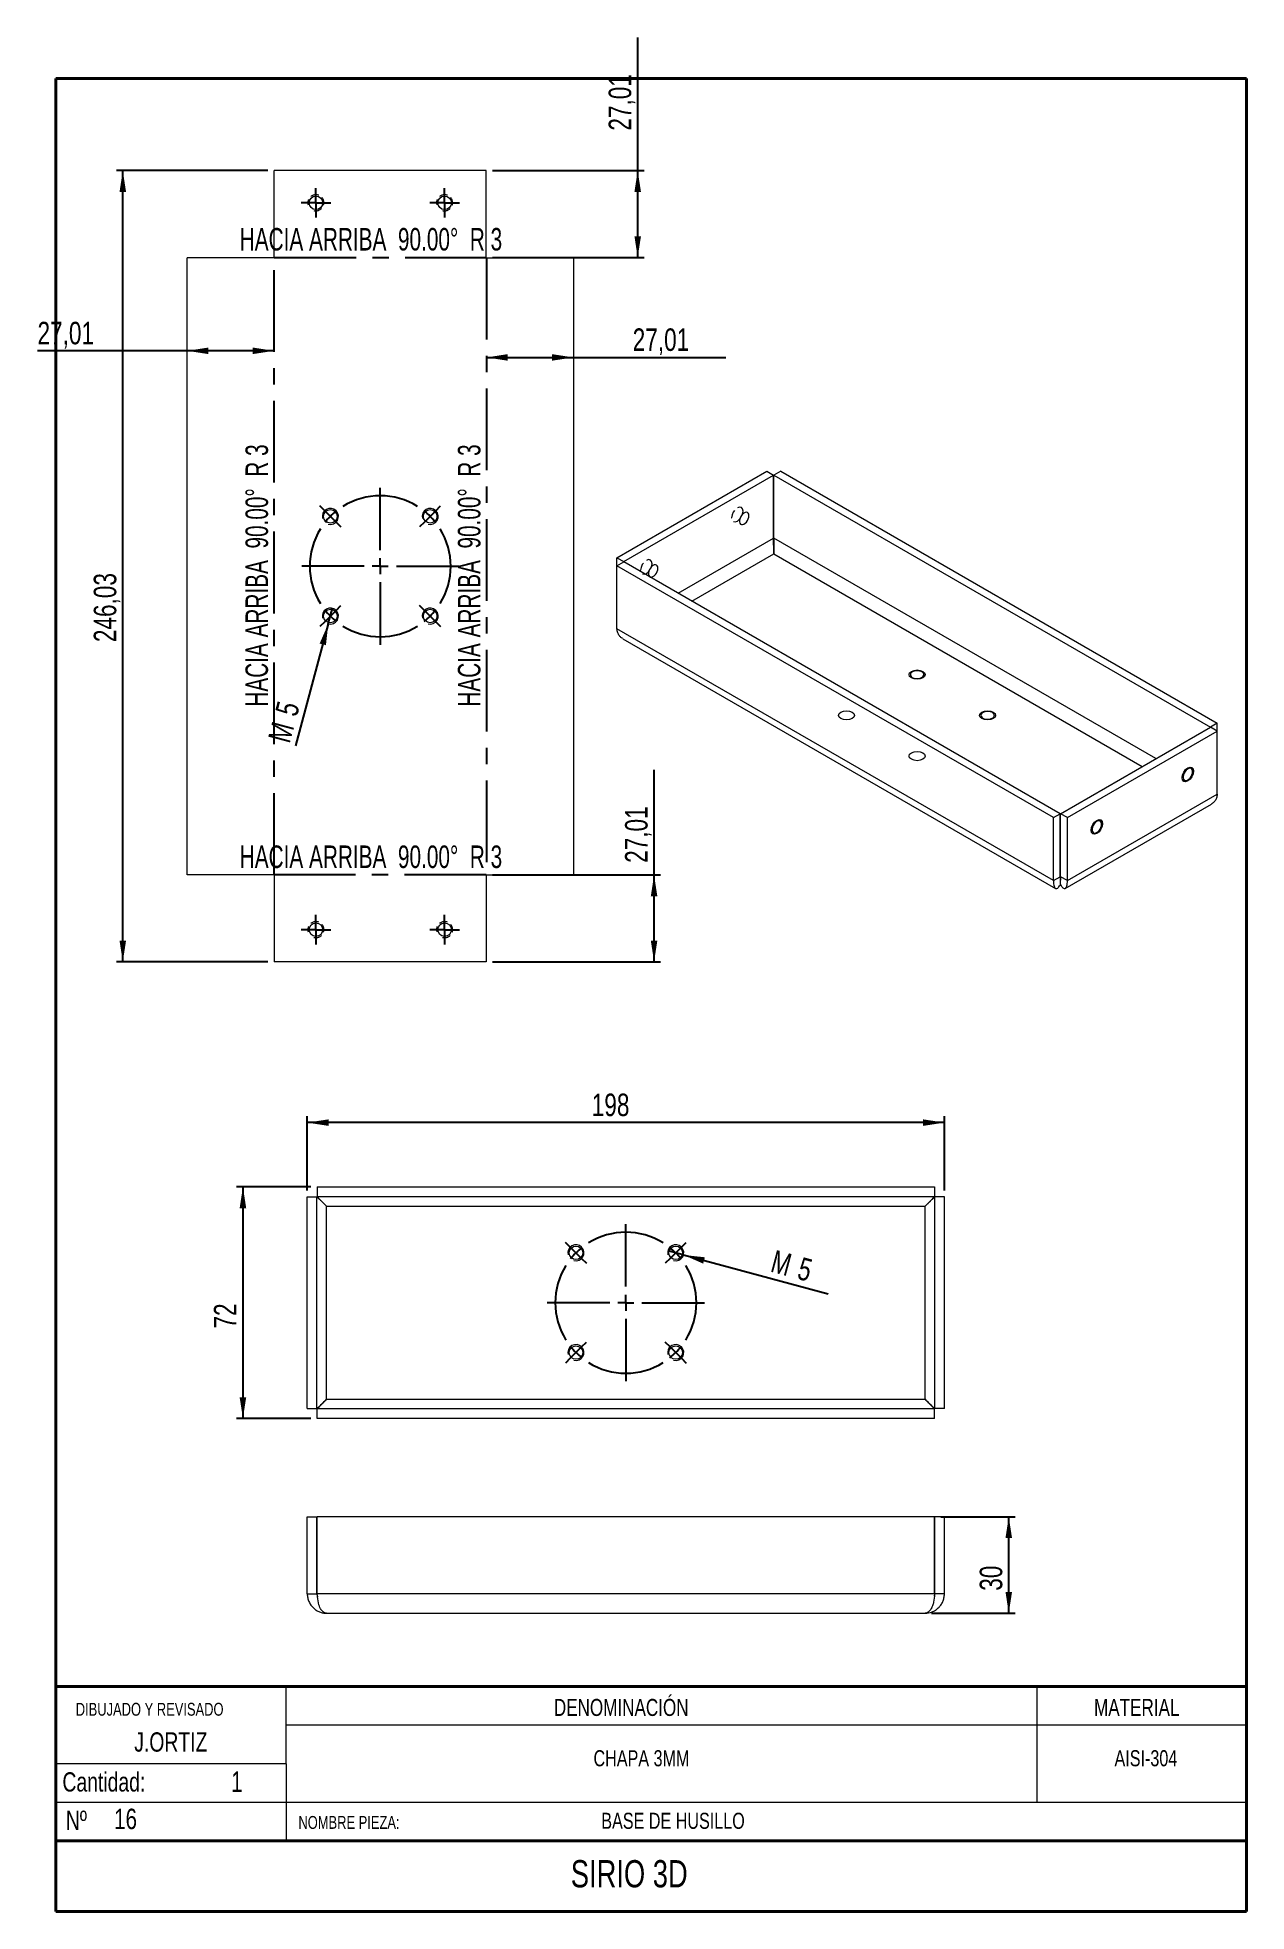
# Model space of a CAD drawing. Header units: millimetres. Extents: x 28 to 404, y 16 to 599.
import ezdxf

# ---------------------------------------------------------------- set-up
doc = ezdxf.new("R2010")
doc.units = ezdxf.units.MM
doc.header["$LTSCALE"] = 2
doc.linetypes.add('CENTERX2', pattern=[20.32, 12.7, -2.54, 2.54, -2.54])
doc.linetypes.add('HIDDEN', pattern=[1.905, 1.27, -0.635])
doc.layers.add('FORMAT', color=7, linetype='Continuous')
doc.styles.add('SLDTEXTSTYLE0', font='TXT', dxfattribs={"width": 0.75})
doc.styles.add('SLDTEXTSTYLE1', font='TXT', dxfattribs={"width": 0.69})
doc.dimstyles.new('SLDDIMSTYLE0', dxfattribs={"dimtxt": 7, "dimasz": 6.604, "dimexe": 0, "dimexo": 0.0625, "dimgap": 1.75, "dimtad": 1, "dimrnd": 1e-09, "dimzin": 12, "dimdsep": 46, "dimtxsty": 'SLDTEXTSTYLE0', "dimsah": 1, "dimcen": 0.09, "dimadec": 0, "dimazin": 3, "dimtfac": 1, "dimtofl": 0, "dimtmove": 0, "dimatfit": 3, "dimfxl": 0, "dimfrac": 2, "dimtolj": 1, "dimtzin": 12, "dimarcsym": 0})
doc.dimstyles.new('SLDDIMSTYLE1', dxfattribs={"dimtxt": 7, "dimasz": 6.604, "dimexe": 0, "dimexo": 0.0625, "dimgap": 1.75, "dimtad": 1, "dimrnd": 1e-09, "dimzin": 12, "dimdsep": 46, "dimtxsty": 'SLDTEXTSTYLE0', "dimblk1": 'NONE', "dimsah": 1, "dimcen": 0, "dimadec": 0, "dimazin": 3, "dimtfac": 1, "dimtmove": 0, "dimatfit": 3, "dimldrblk": 'NONE', "dimfxl": 0, "dimfrac": 2, "dimtolj": 1, "dimtzin": 12, "dimarcsym": 0})

# ---------------------------------------------------------------- blocks, each defined once
blk = doc.blocks.new('_D')
at = {"layer": 'FORMAT'}
for p, q in [((214.79, 557.34), (214.79, 598.74)), ((169.71, 557.34), (216.79, 557.34)), ((214.79, 530.33), (214.79, 557.34)), ((169.71, 530.33), (216.79, 530.33))]:
    blk.add_line(p, q, dxfattribs=at)
for points in [[(214.79, 557.34), (213.78, 550.73), (215.81, 550.73)], [(214.79, 530.33), (215.81, 536.93), (213.78, 536.93)]]:
    blk.add_solid(points, dxfattribs=at)
at = {"layer": 'FORMAT', "insert": (205.77, 569.78, -14.9), "char_height": 7, "attachment_point": 1, "rotation": 90, "style": 'SLDTEXTSTYLE0'}
blk.add_mtext('27,01', dxfattribs=at)
blk = doc.blocks.new('_D_1')
at = {"layer": 'FORMAT'}
for p, q in [((167.79, 499.25), (194.79, 499.25)), ((194.79, 499.25), (242.21, 499.25))]:
    blk.add_line(p, q, dxfattribs=at)
for points in [[(167.79, 499.25), (174.39, 498.24), (174.39, 500.27)], [(194.79, 499.25), (188.19, 500.27), (188.19, 498.24)]]:
    blk.add_solid(points, dxfattribs=at)
at = {"layer": 'FORMAT', "insert": (213.24, 508.28, -14.9), "char_height": 7, "attachment_point": 1, "style": 'SLDTEXTSTYLE0'}
blk.add_mtext('27,01', dxfattribs=at)
blk = doc.blocks.new('_D_2')
at = {"layer": 'FORMAT'}
for p, q in [((74.77, 501.31), (28.26, 501.31)), ((101.77, 501.31), (74.77, 501.31))]:
    blk.add_line(p, q, dxfattribs=at)
for points in [[(74.77, 501.31), (81.37, 500.29), (81.37, 502.32)], [(101.77, 501.31), (95.17, 502.32), (95.17, 500.29)]]:
    blk.add_solid(points, dxfattribs=at)
at = {"layer": 'FORMAT', "insert": (28.26, 510.33, -14.9), "char_height": 7, "attachment_point": 1, "style": 'SLDTEXTSTYLE0'}
blk.add_mtext('27,01', dxfattribs=at)
blk = doc.blocks.new('_D_3')
at = {"layer": 'FORMAT'}
for p, q in [((219.88, 338.32), (219.88, 371.05)), ((169.71, 338.32), (221.88, 338.32)), ((219.88, 311.31), (219.88, 338.32)), ((169.71, 311.31), (221.88, 311.31))]:
    blk.add_line(p, q, dxfattribs=at)
for points in [[(219.88, 338.32), (218.87, 331.71), (220.9, 331.71)], [(219.88, 311.31), (220.9, 317.92), (218.87, 317.92)]]:
    blk.add_solid(points, dxfattribs=at)
at = {"layer": 'FORMAT', "insert": (210.86, 342.09, -14.9), "char_height": 7, "attachment_point": 1, "rotation": 90, "style": 'SLDTEXTSTYLE0'}
blk.add_mtext('27,01', dxfattribs=at)
blk = doc.blocks.new('_D_4')
at = {"layer": 'FORMAT'}
for p, q in [((99.85, 557.34), (52.77, 557.34)), ((54.77, 311.31), (54.77, 557.34)), ((99.85, 311.31), (52.77, 311.31))]:
    blk.add_line(p, q, dxfattribs=at)
for points in [[(54.77, 557.34), (53.75, 550.73), (55.78, 550.73)], [(54.77, 311.31), (55.78, 317.92), (53.75, 317.92)]]:
    blk.add_solid(points, dxfattribs=at)
at = {"layer": 'FORMAT', "insert": (45.74, 410.73, -14.9), "char_height": 7, "attachment_point": 1, "rotation": 90, "style": 'SLDTEXTSTYLE0'}
blk.add_mtext('246,03', dxfattribs=at)
blk = doc.blocks.new('_D_5')
at = {"layer": 'FORMAT'}
for q in [(119.93, 421.24), (108.46, 378.46)]:
    blk.add_line((118.63, 416.41), q, dxfattribs=at)
blk.add_solid([(118.63, 416.41), (115.94, 410.29), (117.9, 409.77)], dxfattribs=at)
at = {"layer": 'FORMAT', "char_height": 7, "attachment_point": 1, "rotation": 75, "style": 'SLDTEXTSTYLE0'}
for s, insert in [('5', (102.04, 389.06, -14.9)), ('M', (99.83, 380.78, -14.9))]:
    blk.add_mtext(s, dxfattribs=dict(at, insert=insert))
blk = doc.blocks.new('_NONE')
blk = doc.blocks.new('SW_CENTERMARKSYMBOL_0')
at = {"layer": 'FORMAT', "color": 0}
for p, q in [((-15.5, 20.5), (-15.5, 39.92)), ((-32.77, 32.77), (-34.25, 34.25)), ((-31, 31), (-32.77, 32.77)), ((-31, 31), (-29.23, 29.23)), ((-29.23, 29.23), (-27.75, 27.75)), ((-1.77, 29.23), (-3.25, 27.75)), ((0, 31), (-1.77, 29.23)), ((0, 31), (1.77, 32.77)), ((1.77, 32.77), (3.25, 34.25)), ((-15.5, 15.5), (-15.5, 18)), ((-20.5, 15.5), (-39.92, 15.5)), ((-15.5, 15.5), (-18, 15.5)), ((-15.5, 15.5), (-15.5, 13)), ((-15.5, 15.5), (-13, 15.5)), ((-10.5, 15.5), (8.92, 15.5)), ((-15.5, 10.5), (-15.5, -8.92)), ((-31, 0), (-32.77, -1.77)), ((-31, 0), (-29.23, 1.77)), ((-29.23, 1.77), (-27.75, 3.25)), ((-1.77, 1.77), (-3.25, 3.25)), ((0, 0), (-1.77, 1.77)), ((0, 0), (1.77, -1.77)), ((-32.77, -1.77), (-34.25, -3.25)), ((1.77, -1.77), (3.25, -3.25))]:
    blk.add_line(p, q, dxfattribs=at)
for start, end in [(58.06911, 121.93089), (135, 141.53455), (128.46545, 135), (45, 51.53455), (38.46545, 45), (148.06911, 211.93089), (328.06911, 31.93089), (218.46545, 225), (308.46545, 315), (315, 321.53455), (225, 231.53455), (238.06911, 301.93089)]:
    blk.add_arc((-15.5, 15.5), 21.92, start, end, dxfattribs=at)
blk = doc.blocks.new('SW_CENTERMARKSYMBOL_1')
at = {"layer": 'FORMAT', "color": 0}
for p, q in [((-2.5, 0), (-4.6, 0)), ((0, 0), (-2.5, 0)), ((0, 2.5), (0, 4.6)), ((0, 0), (0, 2.5)), ((0, 0), (0, -2.5)), ((0, 0), (2.5, 0)), ((2.5, 0), (4.6, 0)), ((0, -2.5), (0, -4.6))]:
    blk.add_line(p, q, dxfattribs=at)
blk = doc.blocks.new('SW_CENTERMARKSYMBOL_2')
at = {"layer": 'FORMAT', "color": 0}
for p, q in [((-2.5, 0), (-4.6, 0)), ((0, 0), (-2.5, 0)), ((0, 2.5), (0, 4.6)), ((0, 0), (0, 2.5)), ((0, 0), (0, -2.5)), ((0, 0), (2.5, 0)), ((2.5, 0), (4.6, 0)), ((0, -2.5), (0, -4.6))]:
    blk.add_line(p, q, dxfattribs=at)
blk = doc.blocks.new('SW_CENTERMARKSYMBOL_3')
at = {"layer": 'FORMAT', "color": 0}
for p, q in [((-2.5, 0), (-4.6, 0)), ((0, 0), (-2.5, 0)), ((0, 2.5), (0, 4.6)), ((0, 0), (0, 2.5)), ((0, 0), (0, -2.5)), ((0, 0), (2.5, 0)), ((2.5, 0), (4.6, 0)), ((0, -2.5), (0, -4.6))]:
    blk.add_line(p, q, dxfattribs=at)
blk = doc.blocks.new('SW_CENTERMARKSYMBOL_4')
at = {"layer": 'FORMAT', "color": 0}
for p, q in [((-2.5, 0), (-4.6, 0)), ((0, 0), (-2.5, 0)), ((0, 2.5), (0, 4.6)), ((0, 0), (0, 2.5)), ((0, 0), (0, -2.5)), ((0, 0), (2.5, 0)), ((2.5, 0), (4.6, 0)), ((0, -2.5), (0, -4.6))]:
    blk.add_line(p, q, dxfattribs=at)
blk = doc.blocks.new('_D_6')
at = {"layer": 'FORMAT'}
for p, q in [((309.04, 138.77), (332.11, 138.77)), ((330.11, 108.77), (330.11, 138.77)), ((306.11, 108.77), (332.11, 108.77))]:
    blk.add_line(p, q, dxfattribs=at)
for points in [[(330.11, 138.77), (329.1, 132.16), (331.13, 132.16)], [(330.11, 108.77), (331.13, 115.37), (329.1, 115.37)]]:
    blk.add_solid(points, dxfattribs=at)
at = {"layer": 'FORMAT', "insert": (321.09, 115.75, 0.1), "char_height": 7, "attachment_point": 1, "rotation": 90, "style": 'SLDTEXTSTYLE0'}
blk.add_mtext('30', dxfattribs=at)
blk = doc.blocks.new('_D_7')
at = {"layer": 'FORMAT'}
for p, q in [((112.11, 240.24), (112.11, 263.32)), ((310.11, 240.24), (310.11, 263.32)), ((310.11, 261.32), (112.11, 261.32))]:
    blk.add_line(p, q, dxfattribs=at)
for points in [[(112.11, 261.32), (118.71, 260.3), (118.71, 262.33)], [(310.11, 261.32), (303.5, 262.33), (303.5, 260.3)]]:
    blk.add_solid(points, dxfattribs=at)
at = {"layer": 'FORMAT', "insert": (200.51, 270.34, -14.9), "char_height": 7, "attachment_point": 1, "style": 'SLDTEXTSTYLE0'}
blk.add_mtext('198', dxfattribs=at)
blk = doc.blocks.new('_D_8')
at = {"layer": 'FORMAT'}
for p, q in [((113.18, 241.31), (90.1, 241.31)), ((92.1, 241.31), (92.1, 169.31)), ((113.18, 169.31), (90.1, 169.31))]:
    blk.add_line(p, q, dxfattribs=at)
for points in [[(92.1, 241.31), (91.08, 234.7), (93.12, 234.7)], [(92.1, 169.31), (93.12, 175.91), (91.08, 175.91)]]:
    blk.add_solid(points, dxfattribs=at)
at = {"layer": 'FORMAT', "insert": (83.08, 197.29, -14.9), "char_height": 7, "attachment_point": 1, "rotation": 90, "style": 'SLDTEXTSTYLE0'}
blk.add_mtext('72', dxfattribs=at)
blk = doc.blocks.new('_D_9')
at = {"layer": 'FORMAT'}
for q in [(224.19, 221.46), (273.98, 208.11)]:
    blk.add_line((229.02, 220.16), q, dxfattribs=at)
blk.add_solid([(229.02, 220.16), (235.14, 217.47), (235.66, 219.43)], dxfattribs=at)
at = {"layer": 'FORMAT', "char_height": 7, "attachment_point": 1, "rotation": 345, "style": 'SLDTEXTSTYLE0'}
for s, insert in [('M', (257.53, 221.81, -14.9)), ('5', (265.82, 219.59, -14.9))]:
    blk.add_mtext(s, dxfattribs=dict(at, insert=insert))
blk = doc.blocks.new('SW_CENTERMARKSYMBOL_5')
at = {"layer": 'FORMAT', "color": 0}
for p, q in [((15.5, 20.5), (15.5, 39.92)), ((-1.77, 32.77), (-3.25, 34.25)), ((0, 31), (-1.77, 32.77)), ((0, 31), (1.77, 29.23)), ((1.77, 29.23), (3.25, 27.75)), ((29.23, 29.23), (27.75, 27.75)), ((31, 31), (29.23, 29.23)), ((31, 31), (32.77, 32.77)), ((32.77, 32.77), (34.25, 34.25)), ((15.5, 15.5), (15.5, 18)), ((10.5, 15.5), (-8.92, 15.5)), ((15.5, 15.5), (13, 15.5)), ((15.5, 15.5), (15.5, 13)), ((15.5, 15.5), (18, 15.5)), ((20.5, 15.5), (39.92, 15.5)), ((15.5, 10.5), (15.5, -8.92)), ((0, 0), (-1.77, -1.77)), ((0, 0), (1.77, 1.77)), ((1.77, 1.77), (3.25, 3.25)), ((29.23, 1.77), (27.75, 3.25)), ((31, 0), (29.23, 1.77)), ((31, 0), (32.77, -1.77)), ((-1.77, -1.77), (-3.25, -3.25)), ((32.77, -1.77), (34.25, -3.25))]:
    blk.add_line(p, q, dxfattribs=at)
for start, end in [(58.06911, 121.93089), (135, 141.53455), (128.46545, 135), (45, 51.53455), (38.46545, 45), (148.06911, 211.93089), (328.06911, 31.93089), (218.46545, 225), (308.46545, 315), (315, 321.53455), (225, 231.53455), (238.06911, 301.93089)]:
    blk.add_arc((15.5, 15.5), 21.92, start, end, dxfattribs=at)

msp = doc.modelspace()

# ---------------------------------------------------------------- linework, layer by layer
at = {"color": 7, "linetype": 'Continuous', "lineweight": 40}
for p, q in [((34, 16), (34, 586)), ((34, 586), (404, 586)), ((404, 128), (404, 586)), ((404, 16), (404, 128)), ((34, 86), (404, 86)), ((34, 38), (404, 38)), ((34, 16), (404, 16))]:
    msp.add_line(p, q, dxfattribs=at)
at = {"color": 7, "linetype": 'Continuous', "lineweight": 15}
for p, q in [((167.708, 557.337), (101.85, 557.337)), ((101.85, 530.254), (101.85, 557.337)), ((167.708, 530.254), (167.708, 557.337)), ((74.766, 338.395), (74.766, 530.254)), ((101.85, 530.254), (74.766, 530.254)), ((167.708, 530.254), (194.792, 530.254)), ((194.792, 530.254), (194.792, 338.395)), ((208.335, 436.977), (254.904, 463.861)), ((210.456, 435.752), (257.025, 462.636)), ((254.904, 463.861), (257.025, 462.636)), ((257.025, 443.039), (257.025, 462.636)), ((259.246, 463.861), (257.125, 462.636)), ((257.125, 443.039), (257.125, 462.636)), ((257.125, 462.636), (392.789, 384.319)), ((259.246, 463.861), (394.911, 385.543)), ((227.379, 425.925), (257.025, 443.039)), ((375.866, 374.491), (257.125, 443.039)), ((231.622, 423.475), (257.075, 438.169)), ((257.075, 438.169), (371.623, 372.042)), ((257.077, 438.772), (257.079, 438.703)), ((208.335, 434.47), (208.335, 436.977)), ((208.335, 436.977), (210.456, 435.752)), ((208.335, 434.47), (210.456, 435.695)), ((208.335, 414.873), (208.335, 434.47)), ((343.999, 356.152), (208.335, 434.47)), ((210.456, 435.695), (210.456, 435.752)), ((346.12, 357.377), (210.456, 435.695)), ((343.999, 336.556), (208.335, 414.873)), ((210.177, 411.78), (344.654, 334.148)), ((394.911, 385.543), (392.789, 384.319)), ((394.911, 383.036), (394.911, 385.543)), ((346.22, 357.377), (392.789, 384.261)), ((348.342, 356.152), (394.911, 383.036)), ((392.789, 384.261), (392.789, 384.319)), ((394.911, 383.036), (392.789, 384.261)), ((394.911, 363.439), (394.911, 383.036)), ((348.342, 336.556), (394.911, 363.439)), ((343.999, 356.152), (346.12, 357.377)), ((343.999, 336.556), (343.999, 356.152)), ((346.12, 337.78), (346.12, 357.377)), ((348.342, 356.152), (346.22, 357.377)), ((346.22, 337.78), (346.22, 357.377)), ((347.69, 334.15), (393.077, 360.351)), ((348.342, 336.556), (348.342, 356.152)), ((101.85, 338.395), (74.766, 338.395)), ((101.85, 338.395), (101.85, 311.311)), ((167.708, 338.395), (194.792, 338.395)), ((167.708, 338.395), (167.708, 311.311)), ((343.999, 336.556), (346.12, 337.78)), ((346.12, 337.78), (346.17, 337.751)), ((346.17, 337.751), (346.22, 337.78)), ((346.17, 335.301), (346.17, 337.751)), ((348.342, 336.556), (346.22, 337.78)), ((167.708, 311.311), (101.85, 311.311)), ((115.178, 241.309), (115.178, 238.309)), ((115.178, 241.309), (307.037, 241.309)), ((307.037, 241.309), (307.037, 238.309)), ((112.107, 238.238), (115.107, 238.238)), ((112.107, 172.379), (112.107, 238.238)), ((115.107, 172.379), (115.107, 238.238)), ((115.178, 238.309), (307.037, 238.309)), ((118.107, 235.309), (304.107, 235.309)), ((118.107, 175.309), (118.107, 235.309)), ((304.107, 175.309), (304.107, 235.309)), ((307.107, 172.379), (307.107, 238.238)), ((310.107, 238.238), (307.107, 238.238)), ((310.107, 172.379), (310.107, 238.238)), ((118.107, 175.309), (304.107, 175.309)), ((112.107, 172.379), (115.107, 172.379)), ((115.178, 169.309), (115.178, 172.309)), ((307.037, 172.309), (115.178, 172.309)), ((307.037, 169.309), (115.178, 169.309)), ((307.037, 169.309), (307.037, 172.309)), ((310.107, 172.379), (307.107, 172.379)), ((112.107, 138.767), (115.107, 138.767)), ((112.107, 114.767), (112.107, 138.767)), ((115.107, 114.767), (115.107, 138.767)), ((115.178, 114.767), (115.178, 138.767)), ((307.037, 138.767), (115.178, 138.767)), ((307.037, 114.767), (307.037, 138.767)), ((310.107, 138.767), (307.107, 138.767)), ((307.107, 114.767), (307.107, 138.767)), ((310.107, 114.767), (310.107, 138.767)), ((112.107, 114.767), (115.107, 114.767)), ((307.037, 114.767), (115.178, 114.767)), ((310.107, 114.767), (307.107, 114.767)), ((118.107, 108.767), (304.107, 108.767)), ((105.608, 38), (105.581, 86)), ((338.929, 50), (338.929, 86)), ((105.588, 74), (404, 74)), ((34, 62), (105.595, 62)), ((34, 50), (404, 50))]:
    msp.add_line(p, q, dxfattribs=at)
at = {"color": 7, "linetype": 'CENTERX2'}
for p, q in [((101.85, 530.331), (167.708, 530.331)), ((101.773, 338.395), (101.773, 530.254)), ((167.786, 530.254), (167.786, 338.395)), ((167.708, 338.318), (101.85, 338.318))]:
    msp.add_line(p, q, dxfattribs=at)
at = {"color": 7, "linetype": 'HIDDEN', "lineweight": 0, "flags": 128}
for points in [[(247.529, 451.438), (247.394, 452.141), (247.011, 452.582), (246.438, 452.694), (245.761, 452.459), (245.085, 451.913), (244.511, 451.139), (244.128, 450.256), (243.993, 449.397), (244.128, 448.693), (244.511, 448.252), (245.085, 448.141), (245.761, 448.376), (246.438, 448.922), (247.011, 449.696), (247.394, 450.579), (247.529, 451.438)], [(219.245, 435.11), (219.11, 435.813), (218.727, 436.254), (218.153, 436.366), (217.477, 436.131), (216.8, 435.585), (216.227, 434.811), (215.844, 433.928), (215.709, 433.069), (215.844, 432.365), (216.227, 431.924), (216.8, 431.813), (217.477, 432.048), (218.153, 432.594), (218.727, 433.367), (219.11, 434.251), (219.245, 435.11)]]:
    msp.add_lwpolyline(points, dxfattribs=at)
at = {"color": 7, "linetype": 'Continuous', "lineweight": 15, "flags": 128}
for points in [[(249.367, 450.05), (249.312, 450.481), (249.151, 450.816), (248.896, 451.031), (248.566, 451.11), (248.185, 451.046), (247.781, 450.845), (247.385, 450.521), (247.026, 450.099), (246.731, 449.61), (246.521, 449.09), (246.411, 448.577), (246.411, 448.11), (246.521, 447.723), (246.731, 447.446), (247.026, 447.298), (247.385, 447.29), (247.781, 447.424), (248.185, 447.688), (248.566, 448.065), (248.896, 448.525), (249.151, 449.034), (249.312, 449.556), (249.367, 450.05)], [(221.083, 433.722), (221.028, 434.153), (220.867, 434.488), (220.612, 434.703), (220.281, 434.782), (219.9, 434.718), (219.497, 434.517), (219.101, 434.193), (218.742, 433.771), (218.446, 433.282), (218.236, 432.762), (218.127, 432.249), (218.127, 431.782), (218.236, 431.395), (218.446, 431.118), (218.742, 430.969), (219.101, 430.962), (219.497, 431.095), (219.9, 431.36), (220.281, 431.737), (220.612, 432.197), (220.867, 432.706), (221.028, 433.227), (221.083, 433.722)], [(300.138, 399.757), (300.593, 399.558), (301.125, 399.436), (301.694, 399.403), (302.258, 399.459), (302.774, 399.601), (303.205, 399.818), (303.519, 400.094), (303.692, 400.408), (303.712, 400.738), (303.576, 401.059), (303.296, 401.347), (302.892, 401.58), (302.393, 401.742), (301.837, 401.82), (301.266, 401.809), (300.721, 401.709), (300.242, 401.528), (299.867, 401.279), (299.621, 400.981), (299.524, 400.656), (299.582, 400.327), (299.792, 400.02), (300.138, 399.757)], [(322.058, 387.103), (322.514, 386.903), (323.046, 386.782), (323.615, 386.748), (324.178, 386.804), (324.695, 386.946), (325.126, 387.163), (325.439, 387.439), (325.612, 387.754), (325.632, 388.084), (325.497, 388.405), (325.216, 388.692), (324.812, 388.926), (324.313, 389.088), (323.758, 389.166), (323.186, 389.155), (322.641, 389.055), (322.163, 388.874), (321.787, 388.625), (321.541, 388.327), (321.444, 388.001), (321.503, 387.673), (321.712, 387.366), (322.058, 387.103)], [(387.253, 370.45), (387.198, 370.881), (387.037, 371.216), (386.782, 371.431), (386.451, 371.51), (386.07, 371.446), (385.667, 371.245), (385.271, 370.922), (384.912, 370.5), (384.616, 370.01), (384.406, 369.49), (384.297, 368.977), (384.297, 368.51), (384.406, 368.124), (384.616, 367.846), (384.912, 367.698), (385.271, 367.69), (385.667, 367.824), (386.07, 368.089), (386.451, 368.465), (386.782, 368.925), (387.037, 369.435), (387.198, 369.956), (387.253, 370.45)], [(358.969, 354.122), (358.914, 354.553), (358.753, 354.888), (358.498, 355.103), (358.167, 355.182), (357.786, 355.118), (357.383, 354.917), (356.987, 354.594), (356.628, 354.171), (356.332, 353.682), (356.122, 353.162), (356.013, 352.649), (356.013, 352.182), (356.122, 351.795), (356.332, 351.518), (356.628, 351.37), (356.987, 351.362), (357.383, 351.496), (357.786, 351.76), (358.167, 352.137), (358.498, 352.597), (358.753, 353.106), (358.914, 353.628), (358.969, 354.122)]]:
    msp.add_lwpolyline(points, dxfattribs=at)
at = {"color": 7, "linetype": 'Continuous', "lineweight": 0, "flags": 128}
for points in [[(299.855, 399.594), (299.313, 400.062), (299.123, 400.614), (299.313, 401.167), (299.855, 401.635), (300.666, 401.948), (301.623, 402.057), (302.579, 401.948), (303.39, 401.635), (303.932, 401.167), (304.123, 400.614), (303.932, 400.062), (303.39, 399.594), (302.579, 399.281), (301.623, 399.171), (300.666, 399.281), (299.855, 399.594)], [(281.47, 386.939), (280.659, 386.627), (279.702, 386.517), (278.746, 386.627), (277.935, 386.939), (277.393, 387.408), (277.202, 387.96), (277.393, 388.512), (277.935, 388.98), (278.746, 389.293), (279.702, 389.403), (280.659, 389.293), (281.47, 388.98), (282.012, 388.512), (282.202, 387.96), (282.012, 387.408), (281.47, 386.939)], [(321.775, 388.98), (322.586, 389.293), (323.543, 389.403), (324.5, 389.293), (325.311, 388.98), (325.853, 388.512), (326.043, 387.96), (325.853, 387.408), (325.311, 386.939), (324.5, 386.627), (323.543, 386.517), (322.586, 386.627), (321.775, 386.939), (321.233, 387.408), (321.043, 387.96), (321.233, 388.512), (321.775, 388.98)], [(303.39, 376.326), (303.932, 375.858), (304.123, 375.306), (303.932, 374.753), (303.39, 374.285), (302.579, 373.972), (301.623, 373.862), (300.666, 373.972), (299.855, 374.285), (299.313, 374.753), (299.123, 375.306), (299.313, 375.858), (299.855, 376.326), (300.666, 376.639), (301.623, 376.749), (302.579, 376.639), (303.39, 376.326)], [(387.536, 370.614), (387.402, 369.755), (387.018, 368.871), (386.445, 368.098), (385.768, 367.552), (385.092, 367.317), (384.518, 367.428), (384.135, 367.869), (384.001, 368.573), (384.135, 369.431), (384.518, 370.315), (385.092, 371.088), (385.768, 371.634), (386.445, 371.87), (387.018, 371.758), (387.402, 371.317), (387.536, 370.614)], [(359.252, 354.285), (359.117, 353.427), (358.734, 352.543), (358.161, 351.769), (357.484, 351.224), (356.808, 350.988), (356.234, 351.1), (355.851, 351.541), (355.716, 352.244), (355.851, 353.103), (356.234, 353.987), (356.808, 354.76), (357.484, 355.306), (358.161, 355.541), (358.734, 355.43), (359.117, 354.989), (359.252, 354.285)]]:
    msp.add_lwpolyline(points, dxfattribs=at)
at = {"color": 7, "linetype": 'Continuous', "lineweight": 15}
for centre in [(114.779, 547.337), (154.779, 547.337), (119.279, 449.824), (150.279, 449.824), (119.279, 418.824), (150.279, 418.824), (114.779, 321.311), (154.779, 321.311), (195.607, 220.809), (226.607, 220.809), (195.607, 189.809), (226.607, 189.809)]:
    msp.add_circle(centre, 2.1, dxfattribs=at)
at = {"color": 7, "linetype": 'HIDDEN', "lineweight": 0}
for centre in [(114.779, 547.337), (154.779, 547.337), (114.779, 321.311), (154.779, 321.311)]:
    msp.add_arc(centre, 2.5, 255, 195, dxfattribs=at)
at = {"color": 7, "linetype": 'Continuous', "lineweight": 0}
for centre in [(119.279, 449.824), (150.279, 449.824), (119.279, 418.824), (150.279, 418.824), (195.607, 220.809), (226.607, 220.809), (195.607, 189.809), (226.607, 189.809)]:
    msp.add_arc(centre, 2.5, 255, 195, dxfattribs=at)
at = {"color": 7, "linetype": 'Continuous', "lineweight": 15}
for points, knots in [([(257.075, 438.169), (257.074, 438.217), (257.073, 438.311), (257.071, 438.46), (257.068, 438.609), (257.066, 438.759), (257.064, 438.908), (257.062, 439.055), (257.061, 439.2), (257.061, 439.342), (257.061, 439.48), (257.061, 439.614), (257.062, 439.743), (257.062, 439.866), (257.063, 439.984), (257.064, 440.096), (257.064, 440.201), (257.064, 440.355), (257.059, 440.566), (257.046, 440.843), (257.028, 441.133), (257.009, 441.436), (256.992, 441.749), (256.98, 442.07), (256.979, 442.396), (256.991, 442.725), (257.013, 442.933), (257.025, 443.039)], [0, 0, 0, 0, 0.0432815, 0.0849444, 0.1249892, 0.1634166, 0.2002273, 0.2354222, 0.2690022, 0.3009685, 0.3313224, 0.3600655, 0.3871994, 0.4127265, 0.4366492, 0.4589708, 0.4796951, 0.4988269, 0.5485963, 0.5994116, 0.651481, 0.7049977, 0.7601398, 0.8170703, 0.8759368, 0.9368732, 1, 1, 1, 1]), ([(257.125, 443.039), (257.134, 442.838), (257.137, 442.624), (257.135, 442.283), (257.134, 442.165), (257.129, 441.931), (257.126, 441.813), (257.116, 441.458), (257.108, 441.218), (257.094, 440.755), (257.088, 440.527), (257.083, 440.092), (257.084, 439.886), (257.085, 439.491), (257.085, 439.301), (257.08, 438.76), (257.076, 438.444), (257.075, 438.169)], [0, 0, 0, 0, 0.125, 0.125, 0.1875, 0.1875, 0.25, 0.25, 0.375, 0.375, 0.5, 0.5, 0.625, 0.625, 0.75, 0.75, 1, 1, 1, 1]), ([(210.189, 411.801), (210.054, 411.874), (209.617, 412.109), (209.053, 412.705), (208.51, 413.637), (208.395, 414.448), (208.335, 414.873)], [0, 0, 0, 0, 0.1194065, 0.3836936, 0.6768703, 1, 1, 1, 1]), ([(394.911, 363.439), (394.851, 363.018), (394.736, 362.213), (394.207, 361.275), (393.653, 360.732), (393.257, 360.456), (393.12, 360.379), (393.075, 360.353)], [0, 0, 0, 0, 0.3208487, 0.6129682, 0.8774358, 0.9598098, 1, 1, 1, 1]), ([(343.999, 336.556), (343.982, 335.83), (344.059, 335.233), (344.276, 334.601), (344.364, 334.434), (344.514, 334.254), (344.567, 334.205), (344.649, 334.15), (344.677, 334.134), (344.719, 334.116), (344.733, 334.11), (344.755, 334.103), (344.762, 334.101), (344.773, 334.098), (344.776, 334.097), (344.782, 334.095), (344.784, 334.095), (344.787, 334.094), (344.79, 334.093), (344.921, 334.064), (345.088, 334.084), (345.546, 334.415), (345.838, 334.728), (346.17, 335.301)], [0, 0, 0, 0, 0.25, 0.25, 0.375, 0.375, 0.4375, 0.4375, 0.46875, 0.46875, 0.484375, 0.484375, 0.4921875, 0.4921875, 0.4960938, 0.4960938, 0.4980469, 0.4980469, 0.5, 0.5, 0.75, 0.75, 1, 1, 1, 1]), ([(346.12, 337.78), (346.119, 337.739), (346.115, 337.656), (346.111, 337.54), (346.109, 337.43), (346.109, 337.328), (346.11, 337.234), (346.112, 337.147), (346.115, 337.068), (346.119, 336.998), (346.123, 336.935), (346.128, 336.882), (346.133, 336.837), (346.139, 336.8), (346.144, 336.773), (346.149, 336.755), (346.154, 336.745), (346.157, 336.745), (346.16, 336.754), (346.161, 336.778), (346.161, 336.821), (346.16, 336.889), (346.16, 336.984), (346.162, 337.113), (346.165, 337.281), (346.169, 337.491), (346.17, 337.662), (346.17, 337.751)], [0, 0, 0, 0, 0.02792981, 0.05584507, 0.08378583, 0.11179208, 0.13990349, 0.1681593, 0.19659815, 0.22525795, 0.25417573, 0.28338755, 0.31292837, 0.34283203, 0.37313113, 0.40385701, 0.43503973, 0.46670807, 0.49888946, 0.5403286, 0.58777656, 0.64126748, 0.70082494, 0.76646588, 0.83820279, 0.91604508, 1, 1, 1, 1]), ([(346.17, 337.751), (346.171, 337.476), (346.176, 337.252), (346.18, 336.996), (346.181, 336.924), (346.18, 336.813), (346.178, 336.774), (346.183, 336.738), (346.189, 336.742), (346.203, 336.803), (346.211, 336.858), (346.225, 337.029), (346.23, 337.141), (346.232, 337.42), (346.229, 337.589), (346.22, 337.78)], [0, 0, 0, 0, 0.25, 0.25, 0.375, 0.375, 0.5, 0.5, 0.625, 0.625, 0.75, 0.75, 0.875, 0.875, 1, 1, 1, 1]), ([(346.17, 335.301), (346.436, 334.843), (346.701, 334.509), (347.08, 334.201), (347.199, 334.134), (347.425, 334.071), (347.533, 334.075), (347.745, 334.171), (347.844, 334.26), (347.977, 334.453), (348.019, 334.527), (348.096, 334.696), (348.132, 334.792), (348.228, 335.106), (348.276, 335.349), (348.337, 335.904), (348.35, 336.217), (348.342, 336.556)], [0, 0, 0, 0, 0.25, 0.25, 0.375, 0.375, 0.5, 0.5, 0.625, 0.625, 0.6875, 0.6875, 0.75, 0.75, 0.875, 0.875, 1, 1, 1, 1]), ([(346.175, 336.762), (346.183, 336.749), (346.196, 336.73), (346.207, 336.736), (346.211, 336.739)], [0, 0, 0, 0, 0.6490943, 1, 1, 1, 1]), ([(118.107, 235.309), (118.049, 235.366), (117.935, 235.479), (117.766, 235.644), (117.604, 235.802), (117.45, 235.953), (117.303, 236.097), (117.164, 236.234), (117.033, 236.364), (116.909, 236.486), (116.794, 236.602), (116.686, 236.711), (116.585, 236.812), (116.491, 236.907), (116.405, 236.995), (116.325, 237.075), (116.252, 237.149), (116.148, 237.252), (116.011, 237.383), (115.841, 237.534), (115.677, 237.672), (115.525, 237.798), (115.387, 237.911), (115.27, 238.012), (115.18, 238.101), (115.119, 238.178), (115.111, 238.218), (115.107, 238.238)], [0, 0, 0, 0, 0.0432815, 0.0849444, 0.1249892, 0.1634166, 0.2002273, 0.2354222, 0.2690022, 0.3009685, 0.3313224, 0.3600655, 0.3871994, 0.4127265, 0.4366492, 0.4589708, 0.4796951, 0.4988269, 0.5485963, 0.5994116, 0.651481, 0.7049977, 0.7601398, 0.8170703, 0.8759368, 0.9368732, 1, 1, 1, 1]), ([(115.178, 238.309), (115.191, 238.309), (115.223, 238.28), (115.302, 238.2), (115.333, 238.166), (115.404, 238.088), (115.444, 238.044), (115.577, 237.897), (115.683, 237.78), (115.92, 237.523), (116.052, 237.382), (116.336, 237.091), (116.488, 236.942), (116.798, 236.633), (116.958, 236.472), (117.443, 235.98), (117.771, 235.646), (118.107, 235.309)], [0, 0, 0, 0, 0.125, 0.125, 0.1875, 0.1875, 0.25, 0.25, 0.375, 0.375, 0.5, 0.5, 0.625, 0.625, 0.75, 0.75, 1, 1, 1, 1]), ([(304.107, 235.309), (304.441, 235.647), (304.766, 235.981), (305.246, 236.467), (305.406, 236.628), (305.719, 236.938), (305.871, 237.086), (306.157, 237.375), (306.285, 237.52), (306.506, 237.78), (306.602, 237.899), (306.767, 238.097), (306.835, 238.174), (306.951, 238.28), (306.999, 238.309), (307.037, 238.309)], [0, 0, 0, 0, 0.25, 0.25, 0.375, 0.375, 0.5, 0.5, 0.625, 0.625, 0.75, 0.75, 0.875, 0.875, 1, 1, 1, 1]), ([(307.107, 238.238), (307.106, 238.229), (307.105, 238.211), (307.091, 238.179), (307.069, 238.146), (307.039, 238.109), (307.002, 238.07), (306.958, 238.027), (306.908, 237.982), (306.853, 237.934), (306.793, 237.884), (306.729, 237.83), (306.66, 237.774), (306.589, 237.715), (306.514, 237.653), (306.438, 237.588), (306.359, 237.52), (306.279, 237.45), (306.199, 237.377), (306.117, 237.301), (306.017, 237.204), (305.891, 237.077), (305.727, 236.911), (305.534, 236.716), (305.311, 236.491), (305.055, 236.237), (304.767, 235.954), (304.447, 235.642), (304.224, 235.423), (304.107, 235.309)], [0, 0, 0, 0, 0.0299151, 0.059348, 0.0883105, 0.1168155, 0.1448761, 0.1725063, 0.1997205, 0.2265341, 0.2529629, 0.2790237, 0.3047336, 0.3301109, 0.3551744, 0.3799434, 0.4044382, 0.4286798, 0.4526897, 0.47649, 0.5001036, 0.539114, 0.584792, 0.6371671, 0.6962585, 0.7620795, 0.8346392, 0.9139443, 1, 1, 1, 1]), ([(115.107, 172.379), (115.107, 172.392), (115.136, 172.425), (115.216, 172.503), (115.25, 172.534), (115.328, 172.606), (115.372, 172.645), (115.519, 172.778), (115.636, 172.884), (115.893, 173.121), (116.034, 173.253), (116.325, 173.538), (116.474, 173.689), (116.783, 173.999), (116.944, 174.159), (117.436, 174.644), (117.77, 174.972), (118.107, 175.309)], [0, 0, 0, 0, 0.125, 0.125, 0.1875, 0.1875, 0.25, 0.25, 0.375, 0.375, 0.5, 0.5, 0.625, 0.625, 0.75, 0.75, 1, 1, 1, 1]), ([(118.107, 175.309), (118.05, 175.25), (117.937, 175.136), (117.772, 174.967), (117.614, 174.806), (117.463, 174.651), (117.319, 174.505), (117.182, 174.366), (117.052, 174.234), (116.93, 174.111), (116.814, 173.995), (116.705, 173.887), (116.604, 173.786), (116.509, 173.693), (116.421, 173.606), (116.341, 173.527), (116.267, 173.454), (116.164, 173.35), (116.033, 173.212), (115.882, 173.042), (115.744, 172.879), (115.618, 172.726), (115.505, 172.588), (115.404, 172.471), (115.315, 172.381), (115.238, 172.32), (115.198, 172.313), (115.178, 172.309)], [0, 0, 0, 0, 0.04328035, 0.08494221, 0.12498615, 0.16341283, 0.20022299, 0.23541748, 0.26899728, 0.30096352, 0.3313175, 0.36006077, 0.38719512, 0.41272271, 0.43664614, 0.45896857, 0.47969388, 0.49882694, 0.54859669, 0.5994123, 0.65148182, 0.70499863, 0.76014081, 0.81707114, 0.8759375, 0.93687362, 1, 1, 1, 1]), ([(304.107, 175.309), (304.445, 174.972), (304.779, 174.645), (305.267, 174.163), (305.428, 174.002), (305.739, 173.69), (305.889, 173.538), (306.179, 173.255), (306.321, 173.122), (306.578, 172.885), (306.694, 172.78), (306.892, 172.601), (306.97, 172.531), (307.078, 172.426), (307.107, 172.392), (307.107, 172.379)], [0, 0, 0, 0, 0.25, 0.25, 0.375, 0.375, 0.5, 0.5, 0.625, 0.625, 0.75, 0.75, 0.875, 0.875, 1, 1, 1, 1]), ([(307.037, 172.309), (307.033, 172.309), (307.027, 172.311), (307.009, 172.324), (306.985, 172.345), (306.956, 172.373), (306.92, 172.41), (306.879, 172.454), (306.832, 172.506), (306.778, 172.564), (306.719, 172.63), (306.653, 172.703), (306.582, 172.782), (306.505, 172.867), (306.421, 172.957), (306.332, 173.054), (306.237, 173.155), (306.136, 173.262), (306.019, 173.383), (305.878, 173.525), (305.706, 173.697), (305.506, 173.895), (305.28, 174.122), (305.026, 174.379), (304.744, 174.664), (304.436, 174.978), (304.22, 175.196), (304.107, 175.309)], [0, 0, 0, 0, 0.02792981, 0.05584507, 0.08378583, 0.11179208, 0.13990349, 0.1681593, 0.19659815, 0.22525795, 0.25417573, 0.28338755, 0.31292837, 0.34283203, 0.37313113, 0.40385701, 0.43503973, 0.46670807, 0.49888946, 0.5403286, 0.58777656, 0.64126748, 0.70082494, 0.76646588, 0.83820279, 0.91604508, 1, 1, 1, 1]), ([(112.107, 114.767), (112.107, 114.348), (112.151, 113.938), (112.32, 113.132), (112.448, 112.734), (112.775, 111.987), (112.973, 111.636), (113.44, 110.976), (113.702, 110.675), (114.127, 110.273), (114.275, 110.146), (114.582, 109.908), (114.741, 109.797), (115.225, 109.491), (115.562, 109.32), (116.265, 109.044), (116.63, 108.94), (117.363, 108.802), (117.733, 108.767), (118.107, 108.767)], [0, 0, 0, 0, 0.125, 0.125, 0.25, 0.25, 0.375, 0.375, 0.5, 0.5, 0.5625, 0.5625, 0.625, 0.625, 0.75, 0.75, 0.875, 0.875, 1, 1, 1, 1]), ([(115.107, 114.767), (115.118, 114.468), (115.129, 114.125), (115.263, 113.844), (115.28, 113.807)], [0, 0, 0, 0, 0.8710207, 1, 1, 1, 1]), ([(118.107, 108.767), (117.637, 108.767), (117.246, 108.989), (116.769, 109.407), (116.629, 109.561), (116.447, 109.791), (116.391, 109.868), (116.314, 109.98), (116.289, 110.018), (116.254, 110.073), (116.243, 110.091), (116.226, 110.118), (116.221, 110.127), (116.213, 110.14), (116.21, 110.145), (116.206, 110.151), (116.205, 110.154), (116.202, 110.158), (116.201, 110.159), (115.946, 110.592), (115.734, 111.177), (115.394, 112.722), (115.265, 113.682), (115.178, 114.767)], [0, 0, 0, 0, 0.25, 0.25, 0.375, 0.375, 0.4375, 0.4375, 0.46875, 0.46875, 0.484375, 0.484375, 0.4921875, 0.4921875, 0.4960938, 0.4960938, 0.4980469, 0.4980469, 0.5, 0.5, 0.75, 0.75, 1, 1, 1, 1]), ([(307.037, 114.767), (307.013, 113.867), (306.917, 112.985), (306.665, 111.806), (306.563, 111.437), (306.382, 110.93), (306.318, 110.769), (306.214, 110.539), (306.179, 110.465), (306.123, 110.357), (306.105, 110.321), (306.076, 110.269), (306.067, 110.252), (306.052, 110.226), (306.048, 110.217), (306.04, 110.204), (306.038, 110.2), (306.033, 110.192), (306.03, 110.186), (305.854, 109.881), (305.607, 109.541), (304.967, 108.983), (304.575, 108.767), (304.107, 108.767)], [0, 0, 0, 0, 0.25, 0.25, 0.375, 0.375, 0.4375, 0.4375, 0.46875, 0.46875, 0.484375, 0.484375, 0.4921875, 0.4921875, 0.4960938, 0.4960938, 0.4980469, 0.4980469, 0.5, 0.5, 0.75, 0.75, 1, 1, 1, 1]), ([(304.107, 108.767), (304.857, 108.767), (305.588, 108.903), (306.651, 109.319), (306.988, 109.49), (307.63, 109.895), (307.935, 110.129), (308.511, 110.673), (308.772, 110.972), (309.117, 111.46), (309.225, 111.629), (309.425, 111.981), (309.518, 112.165), (309.766, 112.73), (309.892, 113.12), (310.063, 113.927), (310.107, 114.347), (310.107, 114.767)], [0, 0, 0, 0, 0.25, 0.25, 0.375, 0.375, 0.5, 0.5, 0.625, 0.625, 0.6875, 0.6875, 0.75, 0.75, 0.875, 0.875, 1, 1, 1, 1]), ([(306.989, 114.067), (307.024, 114.162), (307.105, 114.381), (307.107, 114.627), (307.107, 114.767)], [0, 0, 0, 0, 0.43040463, 1, 1, 1, 1])]:
    msp.add_open_spline(points, degree=3, knots=knots, dxfattribs=at)

# ---------------------------------------------------------------- block references
at = {"layer": 'FORMAT'}
for name, p in [('SW_CENTERMARKSYMBOL_3', (114.779, 547.337)), ('SW_CENTERMARKSYMBOL_4', (154.779, 547.337)), ('SW_CENTERMARKSYMBOL_0', (150.279, 418.824)), ('SW_CENTERMARKSYMBOL_1', (114.779, 321.311)), ('SW_CENTERMARKSYMBOL_2', (154.779, 321.311)), ('SW_CENTERMARKSYMBOL_5', (195.607, 189.809))]:
    msp.add_blockref(name, p, dxfattribs=at)

# ---------------------------------------------------------------- texts
at = {"color": 7, "linetype": 'Continuous', "lineweight": 0, "style": 'SLDTEXTSTYLE0'}
for s, insert, char_height, attachment_point in [('DENOMINACIÓN', (188.736, 82.108), 5.29167, 1), ('MATERIAL', (356.618, 82.108), 5.2917, 1), ('DIBUJADO Y REVISADO', (40.15, 80.89), 4, 1), ('J.ORTIZ', (69.695, 71.719), 6, 2), ('CHAPA 3MM', (215.961, 66.162), 5, 2), ('AISI-304', (372.736, 66.162), 5, 2), ('1', (90.228, 59.549), 6.35, 2), ('Nº', (37.077, 47.328), 6, 1), ('BASE DE HUSILLO', (225.773, 46.714), 5, 2), ('NOMBRE PIEZA:', (109.349, 45.703), 4, 1)]:
    msp.add_mtext(s, dxfattribs=dict(at, insert=insert, char_height=char_height, attachment_point=attachment_point))
at = {"layer": 'FORMAT'}
for s, insert, char_height, attachment_point, style in [('HACIA ARRIBA  90.00°  R 3', (131.889, 539.502), 7, 2, 'SLDTEXTSTYLE1'), ('HACIA ARRIBA  90.00°  R 3', (131.889, 347.489), 7, 2, 'SLDTEXTSTYLE1'), ('Cantidad:', (36.002, 59.301), 6, 1, 'SLDTEXTSTYLE0'), ('16', (52.086, 47.98), 6.35, 1, 'SLDTEXTSTYLE0'), ('SIRIO 3D', (194, 31.982), 8.4667, 1, 'SLDTEXTSTYLE0')]:
    msp.add_mtext(s, dxfattribs=dict(at, insert=insert, char_height=char_height, attachment_point=attachment_point, style=style))
at = {"layer": 'FORMAT', "char_height": 7, "attachment_point": 2, "rotation": 90, "style": 'SLDTEXTSTYLE1'}
for insert in [(92.898, 431.434), (158.911, 431.434)]:
    msp.add_mtext('HACIA ARRIBA  90.00°  R 3', dxfattribs=dict(at, insert=insert))

# ---------------------------------------------------------------- dimensions: what is measured, and where the dimension line sits
at = {"layer": 'FORMAT'}
for base, p1, p2, picture, middle in [((214.792, 557.337), (167.708, 530.331), (167.708, 557.337), '_D', (214.792, 584.261)), ((54.766, 557.337), (101.85, 311.311), (101.85, 557.337), '_D_4', (54.766, 427.801)), ((219.882, 338.318), (167.708, 311.311), (167.708, 338.318), '_D_3', (219.882, 356.57)), ((92.1, 169.309), (115.178, 241.309), (115.178, 169.309), '_D_8', (92.1, 205.309)), ((330.115, 138.767), (304.107, 108.767), (307.037, 138.767), '_D_6', (330.115, 123.767))]:
    dim = msp.add_linear_dim(base=base, p1=p1, p2=p2, angle=90, dimstyle='SLDDIMSTYLE0', dxfattribs=at)
    dim.commit()
    dim.dimension.update_dxf_attribs({"geometry": picture, "text_midpoint": middle, "dimtype": 160})
for base, p1, p2, picture, middle in [((74.766, 501.308), (101.773, 530.254), (74.766, 530.254), '_D_2', (42.739, 501.308)), ((194.792, 499.252), (167.786, 530.254), (194.792, 530.254), '_D_1', (227.726, 499.252)), ((112.107, 261.316), (310.107, 238.238), (112.107, 238.238), '_D_7', (211.107, 261.316))]:
    dim = msp.add_linear_dim(base=base, p1=p1, p2=p2, dimstyle='SLDDIMSTYLE0', dxfattribs=at)
    dim.commit()
    dim.dimension.update_dxf_attribs({"geometry": picture, "text_midpoint": middle, "dimtype": 160})
for p1, p2, picture, middle in [((119.926, 421.239), (118.632, 416.409), '_D_5', (110.86, 387.402)), ((224.193, 221.456), (229.022, 220.162), '_D_9', (264.968, 210.53))]:
    dim = msp.add_diameter_dim_2p(p1=p1, p2=p2, text='M<>', dimstyle='SLDDIMSTYLE1', override={"dimpost": '<>'}, dxfattribs=at)
    dim.commit()
    dim.dimension.update_dxf_attribs({"geometry": picture, "text_midpoint": middle, "dimtype": 163})

doc.saveas('drawing.dxf')
